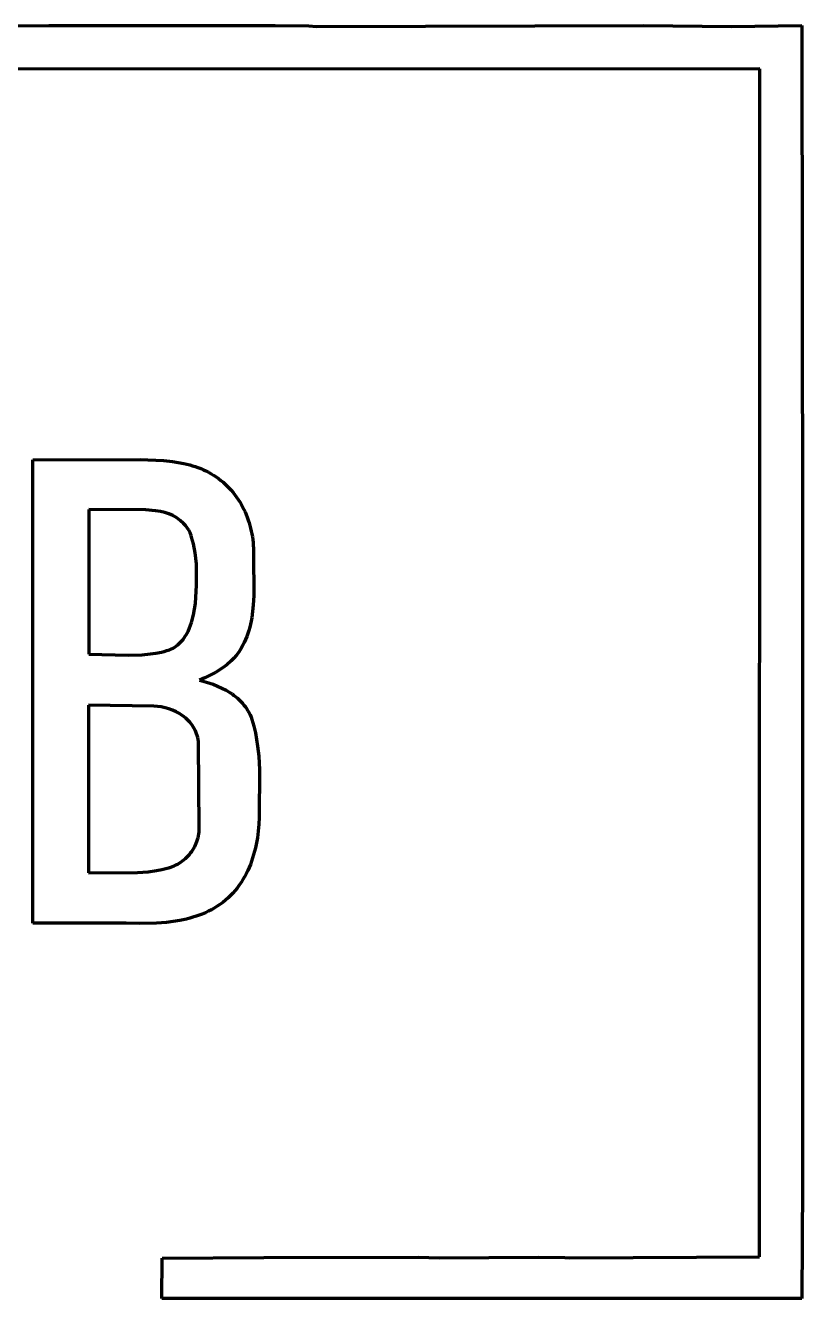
# Model space of a CAD drawing. Header units: millimetres. Extents: x 1.8 to 12.3, y 3.3 to 11.8.
# Drawn here: x 6.44 to 9.5, y 6.74 to 11.77 of the extents above; entities that cross this region are included whole.
import ezdxf

# ---------------------------------------------------------------- set-up
doc = ezdxf.new("R2010")
doc.units = ezdxf.units.MM
doc.layers.add('color#02a5d1ff', color=7, linetype='CONTINUOUS', lineweight=100)

msp = doc.modelspace()

# ---------------------------------------------------------------- linework, layer by layer
at = {"layer": 'color#02a5d1ff'}
for p, q in [((6.3048, 11.7649), (6.5271, 11.7656)), ((6.5271, 11.7656), (7.1532, 11.766)), ((7.1532, 11.766), (7.4202, 11.766)), ((7.4202, 11.766), (7.5536, 11.7643)), ((7.5536, 11.7643), (7.5833, 11.7626)), ((7.5833, 11.7626), (8.8755, 11.7659)), ((8.8755, 11.7659), (9.2195, 11.7625)), ((9.2195, 11.7625), (9.4992, 11.7664)), ((9.4992, 11.7664), (9.5013, 9.7224)), ((9.3324, 11.595), (4.5861, 11.594)), ((9.3322, 6.9054), (9.3324, 11.595)), ((6.4644, 10.0518), (6.8883, 10.0531)), ((6.8883, 10.0531), (6.9804, 10.0487)), ((6.4646, 8.2227), (6.4644, 10.0518)), ((6.9804, 10.0487), (7.0151, 10.0449)), ((7.0151, 10.0449), (7.038, 10.0413)), ((7.038, 10.0413), (7.0607, 10.0368)), ((7.0607, 10.0368), (7.0831, 10.0313)), ((7.0831, 10.0313), (7.0941, 10.0281)), ((7.0941, 10.0281), (7.105, 10.0246)), ((7.105, 10.0246), (7.1159, 10.0209)), ((7.1159, 10.0209), (7.1265, 10.0167)), ((7.1265, 10.0167), (7.1371, 10.0123)), ((7.1371, 10.0123), (7.1475, 10.0075)), ((7.1475, 10.0075), (7.1577, 10.0023)), ((7.1577, 10.0023), (7.1678, 9.9967)), ((7.1678, 9.9967), (7.1777, 9.9908)), ((7.1777, 9.9908), (7.1874, 9.9844)), ((7.1874, 9.9844), (7.1968, 9.9776)), ((7.1968, 9.9776), (7.2061, 9.9704)), ((7.2061, 9.9704), (7.2149, 9.9631)), ((7.2149, 9.9631), (7.2235, 9.9556)), ((7.2235, 9.9556), (7.2317, 9.9477)), ((7.2317, 9.9477), (7.2396, 9.9396)), ((7.2396, 9.9396), (7.2472, 9.9312)), ((7.2472, 9.9312), (7.2545, 9.9226)), ((7.2545, 9.9226), (7.2615, 9.9137)), ((7.2615, 9.9137), (7.2681, 9.9045)), ((7.2681, 9.9045), (7.2745, 9.8952)), ((6.6853, 9.8557), (6.6853, 9.2837)), ((6.9095, 9.8546), (6.6853, 9.8557)), ((6.9482, 9.8505), (6.9095, 9.8546)), ((7.2745, 9.8952), (7.2805, 9.8857)), ((7.2805, 9.8857), (7.2863, 9.8759)), ((7.2863, 9.8759), (7.2917, 9.866)), ((7.2917, 9.866), (7.2968, 9.8559)), ((7.2968, 9.8559), (7.3016, 9.8457)), ((6.9675, 9.8475), (6.9482, 9.8505)), ((6.9845, 9.844), (6.9675, 9.8475)), ((7.001, 9.8387), (6.9845, 9.844)), ((7.0169, 9.8316), (7.001, 9.8387)), ((7.0319, 9.8229), (7.0169, 9.8316)), ((7.0458, 9.8126), (7.0319, 9.8229)), ((7.0585, 9.8008), (7.0458, 9.8126)), ((7.0662, 9.7922), (7.0585, 9.8008)), ((7.3016, 9.8457), (7.306, 9.8353)), ((7.306, 9.8353), (7.3102, 9.8247)), ((7.3102, 9.8247), (7.314, 9.814)), ((7.314, 9.814), (7.3176, 9.8032)), ((7.3176, 9.8032), (7.3208, 9.7924)), ((7.0731, 9.783), (7.0662, 9.7922)), ((7.0793, 9.7733), (7.0731, 9.783)), ((7.0846, 9.763), (7.0793, 9.7733)), ((7.089, 9.7522), (7.0846, 9.763)), ((7.0909, 9.7467), (7.089, 9.7522)), ((7.3208, 9.7924), (7.3237, 9.7814)), ((7.3237, 9.7814), (7.3262, 9.7703)), ((7.3262, 9.7703), (7.3285, 9.7592)), ((7.3285, 9.7592), (7.3304, 9.748)), ((7.0978, 9.7201), (7.0909, 9.7467)), ((7.1046, 9.6843), (7.0978, 9.7201)), ((7.3304, 9.748), (7.332, 9.7367)), ((7.332, 9.7367), (7.3333, 9.7255)), ((7.3333, 9.7255), (7.3343, 9.7142)), ((7.3343, 9.7142), (7.3349, 9.7029)), ((7.3349, 9.7029), (7.3353, 9.6915)), ((9.5013, 9.7224), (9.5011, 7.1946)), ((7.1094, 9.639), (7.1046, 9.6843)), ((7.3353, 9.6915), (7.3353, 9.6802)), ((7.3353, 9.6802), (7.3359, 9.5153)), ((7.1104, 9.5567), (7.1094, 9.639)), ((7.1058, 9.4838), (7.1104, 9.5567)), ((7.3359, 9.5153), (7.3339, 9.4774)), ((7.0985, 9.4395), (7.1058, 9.4838)), ((7.3314, 9.4522), (7.3278, 9.4273)), ((7.3339, 9.4774), (7.3314, 9.4522)), ((7.0829, 9.3882), (7.0907, 9.4098)), ((7.0907, 9.4098), (7.0985, 9.4395)), ((7.3229, 9.4027), (7.3199, 9.3905)), ((7.3255, 9.415), (7.3229, 9.4027)), ((7.3278, 9.4273), (7.3255, 9.415)), ((7.0571, 9.3427), (7.0615, 9.3486)), ((7.0615, 9.3486), (7.0657, 9.3548)), ((7.0657, 9.3548), (7.0696, 9.3611)), ((7.0696, 9.3611), (7.0767, 9.3744)), ((7.0767, 9.3744), (7.0829, 9.3882)), ((7.3085, 9.3544), (7.3038, 9.3426)), ((7.3127, 9.3664), (7.3085, 9.3544)), ((7.3165, 9.3784), (7.3127, 9.3664)), ((7.3199, 9.3905), (7.3165, 9.3784)), ((6.9826, 9.2953), (6.9933, 9.2983)), ((6.9933, 9.2983), (7.004, 9.3015)), ((7.004, 9.3015), (7.0111, 9.3048)), ((7.0111, 9.3048), (7.018, 9.3084)), ((7.018, 9.3084), (7.0245, 9.3124)), ((7.0245, 9.3124), (7.0307, 9.3167)), ((7.0307, 9.3167), (7.0365, 9.3214)), ((7.0365, 9.3214), (7.0421, 9.3263)), ((7.0421, 9.3263), (7.0474, 9.3315)), ((7.0474, 9.3315), (7.0524, 9.3369)), ((7.0524, 9.3369), (7.0571, 9.3427)), ((7.2854, 9.3055), (7.2769, 9.2926)), ((7.293, 9.3193), (7.2854, 9.3055)), ((7.2986, 9.3309), (7.293, 9.3193)), ((7.3038, 9.3426), (7.2986, 9.3309)), ((6.6853, 9.2837), (6.8403, 9.2808)), ((6.8403, 9.2808), (6.8955, 9.2822)), ((6.8955, 9.2822), (6.9284, 9.2852)), ((6.9284, 9.2852), (6.9502, 9.2884)), ((6.9502, 9.2884), (6.9718, 9.2927)), ((6.9718, 9.2927), (6.9826, 9.2953)), ((7.2467, 9.2577), (7.2295, 9.2424)), ((7.2575, 9.2686), (7.2467, 9.2577)), ((7.2676, 9.2803), (7.2575, 9.2686)), ((7.2769, 9.2926), (7.2676, 9.2803)), ((7.1848, 9.2118), (7.1435, 9.1905)), ((7.211, 9.2285), (7.1848, 9.2118)), ((7.2295, 9.2424), (7.211, 9.2285)), ((7.1435, 9.1905), (7.1222, 9.1814)), ((7.1222, 9.1814), (7.1489, 9.1743)), ((7.1489, 9.1743), (7.1755, 9.1655)), ((7.1755, 9.1655), (7.1929, 9.1585)), ((7.1929, 9.1585), (7.21, 9.1507)), ((7.21, 9.1507), (7.2266, 9.142)), ((7.2266, 9.142), (7.2425, 9.1323)), ((7.2425, 9.1323), (7.2502, 9.1271)), ((7.2502, 9.1271), (7.2577, 9.1217)), ((7.2577, 9.1217), (7.265, 9.116)), ((7.265, 9.116), (7.272, 9.11)), ((7.272, 9.11), (7.2788, 9.1038)), ((7.2788, 9.1038), (7.2852, 9.0974)), ((7.2852, 9.0974), (7.2915, 9.0906)), ((6.6844, 9.0826), (6.6836, 8.4215)), ((6.9414, 9.0791), (6.6844, 9.0826)), ((6.9708, 9.076), (6.9414, 9.0791)), ((6.9858, 9.0729), (6.9708, 9.076)), ((7.0006, 9.0687), (6.9858, 9.0729)), ((7.0151, 9.0634), (7.0006, 9.0687)), ((7.0292, 9.0569), (7.0151, 9.0634)), ((7.0427, 9.0495), (7.0292, 9.0569)), ((7.0492, 9.0453), (7.0427, 9.0495)), ((7.2915, 9.0906), (7.2974, 9.0836)), ((7.2974, 9.0836), (7.3029, 9.0763)), ((7.3029, 9.0763), (7.3082, 9.0687)), ((7.3082, 9.0687), (7.3131, 9.0609)), ((7.3131, 9.0609), (7.3176, 9.0527)), ((7.3176, 9.0527), (7.3217, 9.0443)), ((7.0555, 9.041), (7.0492, 9.0453)), ((7.0616, 9.0363), (7.0555, 9.041)), ((7.0674, 9.0315), (7.0616, 9.0363)), ((7.0731, 9.0264), (7.0674, 9.0315)), ((7.0785, 9.021), (7.0731, 9.0264)), ((7.0836, 9.0155), (7.0785, 9.021)), ((7.0884, 9.0097), (7.0836, 9.0155)), ((7.0929, 9.0036), (7.0884, 9.0097)), ((7.0972, 8.9974), (7.0929, 9.0036)), ((7.1011, 8.9909), (7.0972, 8.9974)), ((7.3217, 9.0443), (7.3255, 9.0355)), ((7.3255, 9.0355), (7.3288, 9.0265)), ((7.3288, 9.0265), (7.3326, 9.0135)), ((7.3326, 9.0135), (7.3362, 9.0005)), ((7.3362, 9.0005), (7.3424, 8.9743)), ((7.1046, 8.9843), (7.1011, 8.9909)), ((7.1078, 8.9774), (7.1046, 8.9843)), ((7.1106, 8.9703), (7.1078, 8.9774)), ((7.113, 8.963), (7.1106, 8.9703)), ((7.115, 8.9555), (7.113, 8.963)), ((7.1166, 8.9479), (7.115, 8.9555)), ((7.1178, 8.94), (7.1166, 8.9479)), ((7.3424, 8.9743), (7.3474, 8.948)), ((7.3474, 8.948), (7.3514, 8.9214)), ((7.1185, 8.932), (7.1178, 8.94)), ((7.1206, 8.5972), (7.1185, 8.932)), ((7.3514, 8.9214), (7.3556, 8.8814)), ((7.3556, 8.8814), (7.3586, 8.8276)), ((7.3586, 8.8276), (7.3575, 8.6391)), ((7.1205, 8.5895), (7.1206, 8.5972)), ((7.3562, 8.6126), (7.3537, 8.5859)), ((7.3575, 8.6391), (7.3562, 8.6126)), ((7.1092, 8.5382), (7.1119, 8.5452)), ((7.1119, 8.5452), (7.1142, 8.5523)), ((7.1142, 8.5523), (7.1162, 8.5596)), ((7.1162, 8.5596), (7.1178, 8.5669)), ((7.1178, 8.5669), (7.1191, 8.5744)), ((7.1191, 8.5744), (7.12, 8.5819)), ((7.12, 8.5819), (7.1205, 8.5895)), ((7.3478, 8.5458), (7.3452, 8.5325)), ((7.3501, 8.5591), (7.3478, 8.5458)), ((7.3537, 8.5859), (7.3501, 8.5591)), ((7.082, 8.4936), (7.0867, 8.4994)), ((7.0867, 8.4994), (7.0912, 8.5054)), ((7.0912, 8.5054), (7.0954, 8.5116)), ((7.0954, 8.5116), (7.0993, 8.518)), ((7.0993, 8.518), (7.1029, 8.5246)), ((7.1029, 8.5246), (7.1062, 8.5313)), ((7.1062, 8.5313), (7.1092, 8.5382)), ((7.339, 8.506), (7.3354, 8.4929)), ((7.3423, 8.5192), (7.339, 8.506)), ((7.3452, 8.5325), (7.3423, 8.5192)), ((7.0083, 8.4433), (7.0154, 8.4458)), ((7.0154, 8.4458), (7.0223, 8.4487)), ((7.0223, 8.4487), (7.0291, 8.452)), ((7.0291, 8.452), (7.0358, 8.4555)), ((7.0358, 8.4555), (7.0423, 8.4593)), ((7.0423, 8.4593), (7.0486, 8.4634)), ((7.0486, 8.4634), (7.0547, 8.4678)), ((7.0547, 8.4678), (7.0606, 8.4725)), ((7.0606, 8.4725), (7.0663, 8.4774)), ((7.0663, 8.4774), (7.0717, 8.4826)), ((7.0717, 8.4826), (7.077, 8.4879)), ((7.077, 8.4879), (7.082, 8.4936)), ((7.3225, 8.4545), (7.3174, 8.442)), ((7.3272, 8.4672), (7.3225, 8.4545)), ((7.3315, 8.48), (7.3272, 8.4672)), ((7.3354, 8.4929), (7.3315, 8.48)), ((6.6836, 8.4215), (6.877, 8.4224)), ((6.877, 8.4224), (6.9197, 8.4256)), ((6.9197, 8.4256), (6.9516, 8.43)), ((6.9516, 8.43), (6.9727, 8.4341)), ((6.9727, 8.4341), (6.9937, 8.4392)), ((6.9937, 8.4392), (7.001, 8.441)), ((7.001, 8.441), (7.0083, 8.4433)), ((7.2933, 8.3942), (7.2863, 8.3829)), ((7.3, 8.4058), (7.2933, 8.3942)), ((7.3062, 8.4176), (7.3, 8.4058)), ((7.312, 8.4297), (7.3062, 8.4176)), ((7.3174, 8.442), (7.312, 8.4297)), ((7.2626, 8.3508), (7.2538, 8.3407)), ((7.2709, 8.3611), (7.2626, 8.3508)), ((7.2788, 8.3718), (7.2709, 8.3611)), ((7.2863, 8.3829), (7.2788, 8.3718)), ((7.2027, 8.2965), (7.1916, 8.289)), ((7.2139, 8.3045), (7.2027, 8.2965)), ((7.2246, 8.3129), (7.2139, 8.3045)), ((7.2348, 8.3218), (7.2246, 8.3129)), ((7.2445, 8.3311), (7.2348, 8.3218)), ((7.2538, 8.3407), (7.2445, 8.3311)), ((7.0957, 8.2454), (7.0831, 8.2418)), ((7.1082, 8.2494), (7.0957, 8.2454)), ((7.1206, 8.2537), (7.1082, 8.2494)), ((7.1329, 8.2585), (7.1206, 8.2537)), ((7.145, 8.2637), (7.1329, 8.2585)), ((7.1569, 8.2693), (7.145, 8.2637)), ((7.1686, 8.2754), (7.1569, 8.2693)), ((7.1802, 8.282), (7.1686, 8.2754)), ((7.1916, 8.289), (7.1802, 8.282)), ((6.833, 8.2219), (6.4646, 8.2227)), ((6.8856, 8.221), (6.833, 8.2219)), ((6.9521, 8.2224), (6.8856, 8.221)), ((6.992, 8.2255), (6.9521, 8.2224)), ((7.0184, 8.2287), (6.992, 8.2255)), ((7.0445, 8.233), (7.0184, 8.2287)), ((7.0575, 8.2356), (7.0445, 8.233)), ((7.0703, 8.2385), (7.0575, 8.2356)), ((7.0831, 8.2418), (7.0703, 8.2385)), ((9.5011, 7.1946), (9.4987, 6.7409)), ((6.9735, 6.7404), (6.9751, 6.9)), ((6.9751, 6.9), (7.3752, 6.9026)), ((7.3752, 6.9026), (7.9857, 6.9038)), ((7.9857, 6.9038), (8.0681, 6.9009)), ((8.0681, 6.9009), (8.4598, 6.9041)), ((8.4598, 6.9041), (8.5629, 6.9021)), ((8.5629, 6.9021), (8.5835, 6.9012)), ((8.5835, 6.9012), (9.0825, 6.9043)), ((9.0825, 6.9043), (9.3322, 6.9054)), ((9.4987, 6.7409), (6.9735, 6.7404))]:
    msp.add_line(p, q, dxfattribs=at)

doc.saveas('drawing.dxf')
